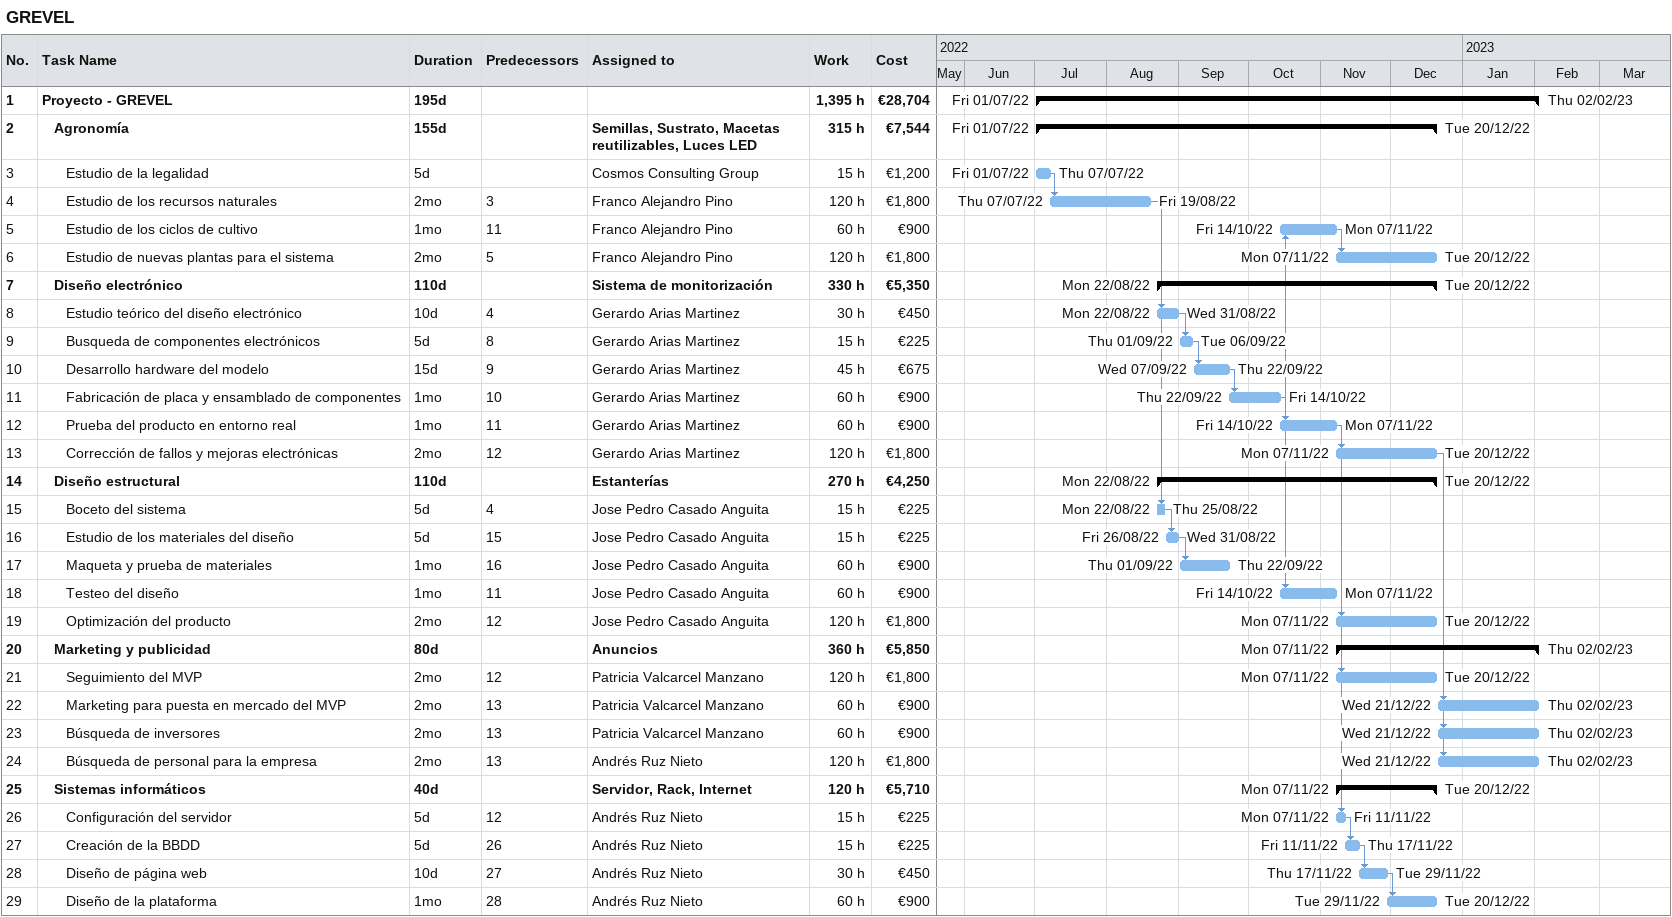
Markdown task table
GREVEL

| ID | Level | Task | Duration | Start | Finish | Predecessors | Resources | Work (h) | Cost (€) |
|---|---|---|---|---|---|---|---|---|---|
| 1 | 1 | **Proyecto - GREVEL** | 195d | 2022-07-01 | 2023-02-02 |  |  | 1395 | 28704 |
| 2 | 2 | **Agronomía** | 155d | 2022-07-01 | 2022-12-20 |  | Semillas, Sustrato, Macetas reutilizables, Luces LED | 315 | 7544 |
| 3 | 3 | Estudio de la legalidad | 5d | 2022-07-01 | 2022-07-07 |  | Cosmos Consulting Group | 15 | 1200 |
| 4 | 3 | Estudio de los recursos naturales | 2mo | 2022-07-07 | 2022-08-19 | 3 | Franco Alejandro Pino | 120 | 1800 |
| 5 | 3 | Estudio de los ciclos de cultivo | 1mo | 2022-10-14 | 2022-11-07 | 11 | Franco Alejandro Pino | 60 | 900 |
| 6 | 3 | Estudio de nuevas plantas para el sistema | 2mo | 2022-11-07 | 2022-12-20 | 5 | Franco Alejandro Pino | 120 | 1800 |
| 7 | 2 | **Diseño electrónico** | 110d | 2022-08-22 | 2022-12-20 |  | Sistema de monitorización | 330 | 5350 |
| 8 | 3 | Estudio teórico del diseño electrónico | 10d | 2022-08-22 | 2022-08-31 | 4 | Gerardo Arias Martinez | 30 | 450 |
| 9 | 3 | Busqueda de componentes electrónicos | 5d | 2022-09-01 | 2022-09-06 | 8 | Gerardo Arias Martinez | 15 | 225 |
| 10 | 3 | Desarrollo hardware del modelo | 15d | 2022-09-07 | 2022-09-22 | 9 | Gerardo Arias Martinez | 45 | 675 |
| 11 | 3 | Fabricación de placa y ensamblado de componentes | 1mo | 2022-09-22 | 2022-10-14 | 10 | Gerardo Arias Martinez | 60 | 900 |
| 12 | 3 | Prueba del producto en entorno real | 1mo | 2022-10-14 | 2022-11-07 | 11 | Gerardo Arias Martinez | 60 | 900 |
| 13 | 3 | Corrección de fallos y mejoras electrónicas | 2mo | 2022-11-07 | 2022-12-20 | 12 | Gerardo Arias Martinez | 120 | 1800 |
| 14 | 2 | **Diseño estructural** | 110d | 2022-08-22 | 2022-12-20 |  | Estanterías | 270 | 4250 |
| 15 | 3 | Boceto del sistema | 5d | 2022-08-22 | 2022-08-25 | 4 | Jose Pedro Casado Anguita | 15 | 225 |
| 16 | 3 | Estudio de los materiales del diseño | 5d | 2022-08-26 | 2022-08-31 | 15 | Jose Pedro Casado Anguita | 15 | 225 |
| 17 | 3 | Maqueta y prueba de materiales | 1mo | 2022-09-01 | 2022-09-22 | 16 | Jose Pedro Casado Anguita | 60 | 900 |
| 18 | 3 | Testeo del diseño | 1mo | 2022-10-14 | 2022-11-07 | 11 | Jose Pedro Casado Anguita | 60 | 900 |
| 19 | 3 | Optimización del producto | 2mo | 2022-11-07 | 2022-12-20 | 12 | Jose Pedro Casado Anguita | 120 | 1800 |
| 20 | 2 | **Marketing y publicidad** | 80d | 2022-11-07 | 2023-02-02 |  | Anuncios | 360 | 5850 |
| 21 | 3 | Seguimiento del MVP | 2mo | 2022-11-07 | 2022-12-20 | 12 | Patricia Valcarcel Manzano | 120 | 1800 |
| 22 | 3 | Marketing para puesta en mercado del MVP | 2mo | 2022-12-21 | 2023-02-02 | 13 | Patricia Valcarcel Manzano | 60 | 900 |
| 23 | 3 | Búsqueda de inversores | 2mo | 2022-12-21 | 2023-02-02 | 13 | Patricia Valcarcel Manzano | 60 | 900 |
| 24 | 3 | Búsqueda de personal para la empresa | 2mo | 2022-12-21 | 2023-02-02 | 13 | Andrés Ruz Nieto | 120 | 1800 |
| 25 | 2 | **Sistemas informáticos** | 40d | 2022-11-07 | 2022-12-20 |  | Servidor, Rack, Internet | 120 | 5710 |
| 26 | 3 | Configuración del servidor | 5d | 2022-11-07 | 2022-11-11 | 12 | Andrés Ruz Nieto | 15 | 225 |
| 27 | 3 | Creación de la BBDD | 5d | 2022-11-11 | 2022-11-17 | 26 | Andrés Ruz Nieto | 15 | 225 |
| 28 | 3 | Diseño de página web | 10d | 2022-11-17 | 2022-11-29 | 27 | Andrés Ruz Nieto | 30 | 450 |
| 29 | 3 | Diseño de la plataforma | 1mo | 2022-11-29 | 2022-12-20 | 28 | Andrés Ruz Nieto | 60 | 900 |
